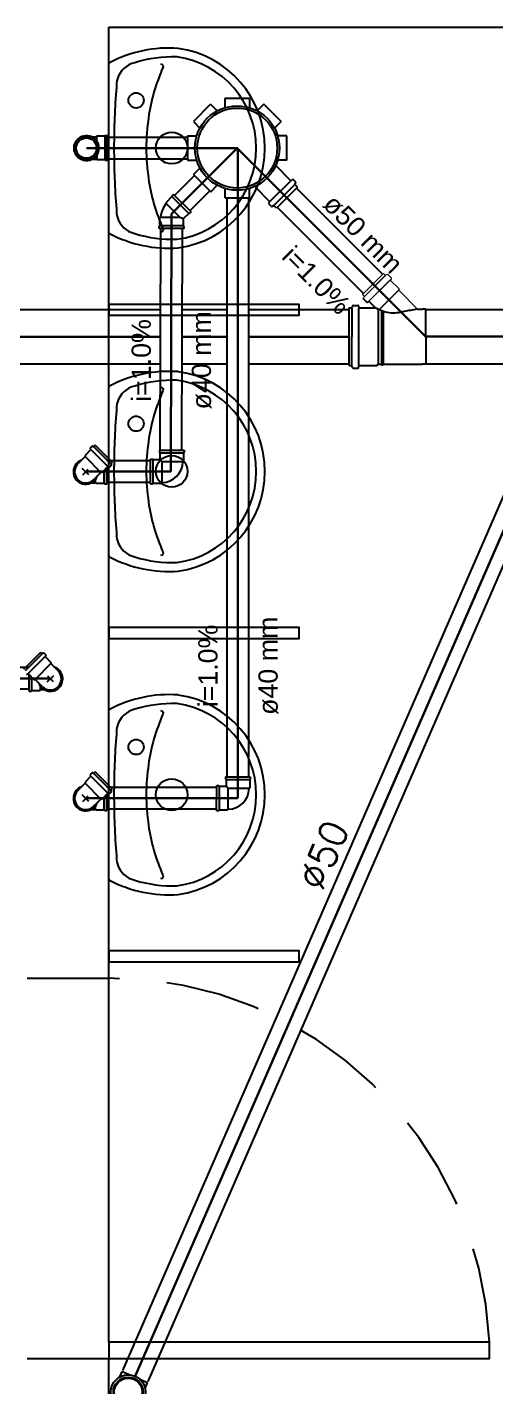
# Model space of a CAD drawing. Header units: millimetres. Extents: x 1111 to 1959, y -391 to -319.
# Drawn here: x 1412.912 to 1414.269, y -382.155 to -378.214 of the extents above; entities that cross this region are included whole.
import ezdxf
from ezdxf.enums import TextEntityAlignment as Align

# ---------------------------------------------------------------- set-up
doc = ezdxf.new("R2010")
doc.units = ezdxf.units.MM
doc.linetypes.add('HIDDEN', pattern=[0.375, 0.25, -0.125])
for name, color, linetype in [('ARQ-ALVENARIA', 4, 'Continuous'), ('ARQ-ESQ-02', 2, 'Continuous'), ('ARQ-PROJ-01', 1, 'HIDDEN'), ('CONEXAO_ESGOTO', 6, 'Continuous'), ('Texto-Tubos', 7, 'Continuous'), ('TigreCad', 2, 'Continuous'), ('Tinterno', 9, 'Continuous')]:
    doc.layers.add(name, color=color, linetype=linetype)
for name, color, linetype, lineweight in [('Simbolos', 7, 'Continuous', 20), ('TQ-Textos tubo', 7, 'Continuous', 20), ('TQ-Tubos detalhe', 1, 'Continuous', 30)]:
    doc.layers.add(name, color=color, linetype=linetype, lineweight=lineweight)
doc.styles.add('ARIAL', font='arial.ttf', dxfattribs={"height": 2})
doc.styles.add('TCTUBOS-TXT', font='txt.shx')

# ---------------------------------------------------------------- blocks, each defined once
blk = doc.blocks.new('01')
at = {"layer": 'ARQ-ALVENARIA', "color": 8}
for p, q in [((1148.674, -330.3613), (1148.674, -328.6113)), ((1148.674, -328.6113), (1151.674, -328.6113)), ((1148.674, -328.8338), (1148.674, -328.6788)), ((1148.674, -328.9888), (1148.674, -328.8338)), ((1148.674, -329.4288), (1148.674, -329.2738)), ((1148.674, -329.5838), (1148.674, -329.4288)), ((1148.674, -330.0238), (1148.674, -329.8688)), ((1148.674, -330.1788), (1148.674, -330.0238)), ((1148.524, -330.3613), (1148.674, -330.3613)), ((1148.674, -331.0313), (1148.674, -330.3613)), ((1148.524, -331.0613), (1148.674, -331.0613)), ((1148.674, -331.1613), (1148.674, -331.0613))]:
    blk.add_line(p, q, dxfattribs=at)
for points in [[(1148.6835, -328.8338, 0.019765), (1148.6879, -328.9455, 0.055725), (1148.6899, -328.9615, 0.26837), (1148.7218, -328.991, 0.08527), (1148.7994, -329.0015, 0.373975), (1148.9453, -328.8338, 0.373975), (1148.7994, -328.6661, 0.08527), (1148.7218, -328.6766, 0.26837), (1148.6899, -328.7061, 0.055725), (1148.6879, -328.7221, 0.019765)], [(1148.6835, -329.4288, 0.019765), (1148.6879, -329.5405, 0.055725), (1148.6899, -329.5565, 0.26837), (1148.7218, -329.586, 0.08527), (1148.7994, -329.5965, 0.373975), (1148.9453, -329.4288, 0.373975), (1148.7994, -329.2611, 0.08527), (1148.7218, -329.2716, 0.26837), (1148.6899, -329.3011, 0.055725), (1148.6879, -329.3171, 0.019765)], [(1148.6835, -330.0238, 0.019765), (1148.6879, -330.1355, 0.055725), (1148.6899, -330.1515, 0.26837), (1148.7218, -330.181, 0.08527), (1148.7994, -330.1915, 0.373975), (1148.9453, -330.0238, 0.373975), (1148.7994, -329.8561, 0.08527), (1148.7218, -329.8666, 0.26837), (1148.6899, -329.8961, 0.055725), (1148.6879, -329.9121, 0.019765)]]:
    blk.add_lwpolyline(points, format="xyb", close=True, dxfattribs=at)
for points in [[(1148.7689, -328.679, -0.557482), (1148.7735, -328.6857, 0.068592), (1148.747, -328.7779, 0.02486), (1148.7426, -328.8338, 0.02486), (1148.747, -328.8897, 0.068592), (1148.7735, -328.9818, -0.557482), (1148.7689, -328.9886)], [(1148.7689, -329.274, -0.557482), (1148.7735, -329.2807, 0.068592), (1148.747, -329.3729, 0.02486), (1148.7426, -329.4288, 0.02486), (1148.747, -329.4847, 0.068592), (1148.7735, -329.5768, -0.557482), (1148.7689, -329.5836)], [(1148.7689, -329.869, -0.557482), (1148.7735, -329.8757, 0.068592), (1148.747, -329.9679, 0.02486), (1148.7426, -330.0238, 0.02486), (1148.747, -330.0797, 0.068592), (1148.7735, -330.1718, -0.557482), (1148.7689, -330.1786)]]:
    blk.add_lwpolyline(points, format="xyb", dxfattribs=at)
for points in [[(1148.674, -329.1413), (1149.024, -329.1413), (1149.024, -329.1213), (1148.674, -329.1213)], [(1148.674, -329.7363), (1149.024, -329.7363), (1149.024, -329.7163), (1148.674, -329.7163)], [(1148.674, -330.3313), (1149.024, -330.3313), (1149.024, -330.3113), (1148.674, -330.3113)]]:
    blk.add_lwpolyline(points, close=True, dxfattribs=at)
for centre, radius in [((1148.7242, -328.746), 0.014), ((1148.7897, -328.8338), 0.0291), ((1148.7242, -329.341), 0.014), ((1148.7897, -329.4288), 0.0291), ((1148.7242, -329.936), 0.014), ((1148.7897, -330.0238), 0.0291)]:
    blk.add_circle(centre, radius, dxfattribs=at)
for centre, radius, start, end in [((1148.7848, -328.8851), 0.2355, 85.9061, 117.7353), ((1148.7759, -328.8338), 0.1853, 0, 82.0182), ((1148.6764, -328.6788), 0.00239, 117.7353, 180), ((1148.7759, -328.8338), 0.1853, 277.9818, 0), ((1148.6764, -328.9888), 0.00239, 180, 242.2647), ((1148.7848, -328.7825), 0.2355, 242.2647, 274.0939), ((1148.7848, -329.4801), 0.2355, 85.9061, 117.7353), ((1148.7759, -329.4288), 0.1853, 0, 82.0182), ((1148.6764, -329.2738), 0.00239, 117.7353, 180), ((1148.7759, -329.4288), 0.1853, 277.9818, 0), ((1148.6764, -329.5838), 0.00239, 180, 242.2647), ((1148.7848, -329.3775), 0.2355, 242.2647, 274.0939), ((1148.7848, -330.0751), 0.2355, 85.9061, 117.7353), ((1148.7759, -330.0238), 0.1853, 0, 82.0182), ((1148.6764, -329.8688), 0.00239, 117.7353, 180), ((1148.7759, -330.0238), 0.1853, 277.9818, 0), ((1148.6764, -330.1788), 0.00239, 180, 242.2647), ((1148.7848, -329.9725), 0.2355, 242.2647, 274.0939)]:
    blk.add_arc(centre, radius, start, end, dxfattribs=at)
at = {"layer": 'ARQ-ESQ-02', "color": 8}
blk.add_lwpolyline([(1148.674, -331.0613), (1149.374, -331.0613), (1149.374, -331.0313), (1148.674, -331.0313)], close=True, dxfattribs=at)
at = {"layer": 'ARQ-PROJ-01', "color": 8, "ltscale": 0.7}
blk.add_arc((1148.674, -331.062), 0.7007, 2.5089, 90, dxfattribs=at)
blk = doc.blocks.new('j9n40d')
at = {"layer": 'TigreCad'}
for p, q in [((0, 20.6), (9.8, 20.6)), ((9.8, 20.6), (17.8, 20.6)), ((19, 21.8), (17.8, 20.6)), ((34, 21.8), (19, 21.8)), ((19, -21.8), (19, 21.8)), ((35, 22.8), (34, 21.8)), ((35, 22.8), (35, -22.8)), ((39, 22.8), (35, 22.8)), ((39, 22.8), (39, -22.8)), ((0, -20.6), (9.8, -20.6)), ((9.8, -20.6), (17.8, -20.6)), ((19, -21.8), (17.8, -20.6)), ((34, -21.8), (19, -21.8)), ((35, -22.8), (34, -21.8)), ((39, -22.8), (35, -22.8))]:
    blk.add_line(p, q, dxfattribs=at)
for radius, start, end in [(22.8, 64.6232, 295.3768), (20.6, 90, 270)]:
    blk.add_arc((0, 0), radius, start, end, dxfattribs=at)
at = {"layer": 'Tinterno'}
for p, q in [((17.8, 20.6), (17.8, -20.6)), ((34, 21.8), (34, -21.8))]:
    blk.add_line(p, q, dxfattribs=at)
blk.add_arc((0, 0), 21.8, 70.9009, 289.0991, dxfattribs=at)
blk = doc.blocks.new('j9n40s')
at = {"layer": 'TigreCad'}
for p, q in [((9.8, 20.6), (17.8, 20.6)), ((19, 21.8), (17.8, 20.6)), ((17.8, 20.6), (17.8, 14.3)), ((19, 12.6), (19, 21.8)), ((34, 21.8), (19, 21.8)), ((35, 22.8), (34, 21.8)), ((39, 22.8), (35, 22.8)), ((35, 22.8), (35, -22.8)), ((39, 22.8), (39, -22.8)), ((9.8, -20.6), (17.8, -20.6)), ((17.8, -20.6), (17.8, -14.3)), ((19, -21.8), (17.8, -20.6)), ((19, -12.6), (19, -21.8)), ((34, -21.8), (19, -21.8)), ((35, -22.8), (34, -21.8)), ((39, -22.8), (35, -22.8))]:
    blk.add_line(p, q, dxfattribs=at)
for radius in [22.8, 20]:
    blk.add_circle((0, 0), radius, dxfattribs=at)
at = {"layer": 'Tinterno'}
blk.add_line((34, 21.8), (34, -21.8), dxfattribs=at)
blk.add_circle((0, 0), 18.8, dxfattribs=at)
blk = doc.blocks.new('j9n50s')
at = {"layer": 'TigreCad'}
for p, q in [((19.2, 25.4), (30.3, 25.4)), ((19.2, -25.4), (30.3, -25.4))]:
    blk.add_line(p, q, dxfattribs=at)
for radius in [31.8, 27.4]:
    blk.add_circle((0, 0), radius, dxfattribs=at)
at = {"layer": 'Tinterno'}
for p, q in [((30.3, 25.4), (30.3, 9.7)), ((30.3, -9.7), (30.3, -25.4))]:
    blk.add_line(p, q, dxfattribs=at)
blk.add_circle((0, 0), 25.6, dxfattribs=at)

msp = doc.modelspace()

# ---------------------------------------------------------------- linework, layer by layer
at = {"layer": 'CONEXAO_ESGOTO'}
msp.add_lwpolyline([(1413.995, -380.6344, 0, 0, 0), (1413.9262, -380.7761, 0.085, 0, 0), (1413.8437, -380.9461, 0, 0, 0)], format="xyseb", dxfattribs=at)
at = {"layer": 'Simbolos'}
for p, q in [((1413.8828, -378.9889), (1413.9439, -378.9279)), ((1413.8884, -378.9948), (1413.949, -378.9342)), ((1413.8887, -378.9944), (1413.9494, -378.9338)), ((1413.9017, -379.0082), (1413.9624, -378.9476)), ((1413.9021, -379.0078), (1413.9628, -378.9472)), ((1413.9439, -378.9279), (1413.9486, -378.9327)), ((1413.9549, -378.9307), (1413.9506, -378.933)), ((1413.9565, -378.9311), (1413.9664, -378.9405)), ((1413.9667, -378.9429), (1413.964, -378.946)), ((1413.964, -378.948), (1413.988, -378.972)), ((1413.8828, -378.9889), (1413.8876, -378.9937)), ((1413.8856, -379), (1413.888, -378.9956)), ((1413.9313, -379.033), (1413.9876, -378.9768)), ((1413.9316, -379.0327), (1413.988, -378.9764)), ((1413.988, -378.972), (1413.988, -378.9764)), ((1413.988, -378.9764), (1414.0423, -379.0311))]:
    msp.add_line(p, q, dxfattribs=at)
for centre, start, end in [((1413.9498, -378.9319), 224.978, 299.978), ((1413.9557, -378.9319), 44.978, 119.978), ((1413.9651, -378.9468), 139.978, 224.978), ((1413.9652, -378.9417), 319.978, 44.978), ((1413.8868, -378.9948), 329.978, 44.978)]:
    msp.add_arc(centre, 0.00157, start, end, dxfattribs=at)
at = {"layer": 'TigreCad'}
for p, q in [((1413.4431, -378.4377), (1413.393, -378.4878)), ((1413.4431, -378.4377), (1413.4623, -378.4569)), ((1413.5553, -378.4206), (1413.4846, -378.4207)), ((1413.4846, -378.4207), (1413.4846, -378.4474)), ((1413.5553, -378.4206), (1413.5553, -378.4474)), ((1413.5968, -378.4376), (1413.5776, -378.4568)), ((1413.6469, -378.4877), (1413.5968, -378.4376)), ((1413.393, -378.4878), (1413.4122, -378.507)), ((1413.6469, -378.4877), (1413.6277, -378.5069)), ((1413.1446, -378.5332), (1413.3761, -378.5332)), ((1413.3761, -378.5293), (1413.3761, -378.6)), ((1413.3761, -378.5293), (1413.4028, -378.5293)), ((1413.6639, -378.5291), (1413.6372, -378.5292)), ((1413.664, -378.5999), (1413.6639, -378.5291)), ((1413.1446, -378.5962), (1413.3761, -378.5962)), ((1413.3761, -378.6), (1413.4028, -378.6)), ((1413.664, -378.5999), (1413.6372, -378.5999)), ((1413.3931, -378.6415), (1413.4123, -378.6223)), ((1413.3931, -378.6415), (1413.4432, -378.6916)), ((1413.6746, -378.6583), (1413.6314, -378.6152)), ((1413.3386, -378.7017), (1413.396, -378.6443)), ((1413.4432, -378.6916), (1413.4624, -378.6724)), ((1413.4847, -378.7085), (1413.4847, -378.6818)), ((1413.5555, -378.7085), (1413.5554, -378.6818)), ((1413.6139, -378.719), (1413.5708, -378.6759)), ((1413.6148, -378.7199), (1413.6754, -378.6591)), ((1413.6262, -378.7313), (1413.6868, -378.6706)), ((1413.6946, -378.6783), (1413.634, -378.7391)), ((1413.6768, -378.6583), (1413.6802, -378.6555)), ((1413.6896, -378.6633), (1413.6821, -378.6558)), ((1413.6868, -378.6706), (1413.6899, -378.6653)), ((1413.6946, -378.6783), (1413.6868, -378.6706)), ((1413.692, -378.6811), (1413.9413, -378.9305)), ((1413.331, -378.7054), (1413.3143, -378.7221)), ((1413.3143, -378.7221), (1413.3143, -378.7248)), ((1413.3355, -378.6987), (1413.331, -378.7031)), ((1413.331, -378.7031), (1413.331, -378.7054)), ((1413.331, -378.7054), (1413.3795, -378.7538)), ((1413.3862, -378.7493), (1413.3355, -378.6987)), ((1413.3831, -378.7463), (1413.4405, -378.6889)), ((1413.4847, -378.7085), (1413.5555, -378.7085)), ((1413.4906, -380.3869), (1413.4906, -378.7078)), ((1413.5536, -380.3871), (1413.5536, -378.7078)), ((1413.6139, -378.7213), (1413.6111, -378.7246)), ((1413.3541, -378.7647), (1413.3143, -378.7248)), ((1413.3795, -378.7538), (1413.3644, -378.7688)), ((1413.3817, -378.7538), (1413.3795, -378.7538)), ((1413.3862, -378.7493), (1413.3817, -378.7538)), ((1413.6189, -378.7341), (1413.6114, -378.7266)), ((1413.6262, -378.7313), (1413.6209, -378.7344)), ((1413.634, -378.7391), (1413.6262, -378.7313)), ((1413.6363, -378.7367), (1413.8855, -378.9862)), ((1413.2943, -378.7917), (1413.296, -378.79)), ((1413.2943, -378.7978), (1413.2943, -378.7917)), ((1413.3661, -378.7978), (1413.2943, -378.7978)), ((1413.296, -378.7666), (1413.2979, -378.7647)), ((1413.296, -378.79), (1413.296, -378.7666)), ((1413.3644, -378.79), (1413.296, -378.79)), ((1413.2969, -379.4402), (1413.2985, -378.7978)), ((1413.2979, -378.7647), (1413.3541, -378.7647)), ((1413.3541, -378.7647), (1413.3586, -378.7663)), ((1413.3586, -378.7663), (1413.3644, -378.7688)), ((1413.3599, -379.4404), (1413.3615, -378.7978)), ((1413.3644, -378.79), (1413.3644, -378.7688)), ((1413.3661, -378.7917), (1413.3644, -378.79)), ((1413.3661, -378.7978), (1413.3661, -378.7917)), ((1412.7152, -379.0326), (1413.2979, -379.0326)), ((1413.3609, -379.0326), (1413.4906, -379.0326)), ((1413.5536, -379.0326), (1413.8442, -379.0326)), ((1413.8442, -379.1952), (1413.8443, -379.0275)), ((1413.8443, -379.0275), (1413.8513, -379.0275)), ((1413.8524, -379.1952), (1413.8525, -379.0275)), ((1413.8541, -379.0216), (1413.8529, -379.0263)), ((1413.8557, -379.0204), (1413.8702, -379.0204)), ((1413.8718, -379.022), (1413.8722, -379.0259)), ((1413.8725, -379.1952), (1413.8726, -379.0275)), ((1413.8738, -379.0275), (1413.9171, -379.0275)), ((1413.886, -379.0015), (1413.8955, -379.0114)), ((1413.9006, -379.0094), (1413.8978, -379.0118)), ((1413.9026, -379.0094), (1413.9179, -379.0248)), ((1413.9281, -379.0315), (1413.9281, -379.1909)), ((1413.938, -379.0354), (1413.9379, -379.1909)), ((1413.9431, -379.0374), (1413.943, -379.1909)), ((1414.0423, -379.0311), (1414.0565, -379.0311)), ((1414.0659, -379.0311), (1414.0565, -379.0311)), ((1414.0659, -379.1111), (1414.0659, -379.0311)), ((1414.0659, -379.0323), (1415.9387, -379.0323)), ((1414.0659, -379.1111), (1414.0659, -379.191)), ((1412.7152, -379.1901), (1413.2975, -379.1901)), ((1413.3605, -379.1901), (1413.4906, -379.1901)), ((1413.5536, -379.1901), (1413.8442, -379.1901)), ((1413.8442, -379.1952), (1413.8513, -379.1952)), ((1413.8737, -379.1952), (1413.9241, -379.1952)), ((1413.9241, -379.1952), (1413.9277, -379.1913)), ((1413.9245, -379.1949), (1413.9281, -379.1909)), ((1413.9281, -379.1909), (1413.9379, -379.1909)), ((1413.9379, -379.1909), (1413.9383, -379.1933)), ((1413.9383, -379.1933), (1413.943, -379.1933)), ((1413.943, -379.1909), (1414.0564, -379.191)), ((1413.943, -379.1909), (1413.943, -379.1933)), ((1414.0659, -379.191), (1414.0564, -379.191)), ((1414.0659, -379.1898), (1415.9387, -379.1898)), ((1414.4541, -379.1959), (1413.1878, -382.1079)), ((1414.5273, -379.2277), (1413.261, -382.1398)), ((1413.854, -379.2011), (1413.8529, -379.1964)), ((1413.8556, -379.2023), (1413.8702, -379.2023)), ((1413.8717, -379.2008), (1413.8721, -379.1968)), ((1413.0995, -379.4285), (1413.0941, -379.4338)), ((1413.1014, -379.4282), (1413.1036, -379.4294)), ((1413.1045, -379.4302), (1413.1537, -379.4795)), ((1413.1089, -379.4257), (1413.1056, -379.4291)), ((1413.1582, -379.475), (1413.1089, -379.4257)), ((1413.0582, -379.4797), (1413.0691, -379.4689)), ((1413.0691, -379.4689), (1413.0794, -379.4586)), ((1413.0953, -379.4394), (1413.0794, -379.4552)), ((1413.0794, -379.4552), (1413.0794, -379.4586)), ((1413.0794, -379.4586), (1413.1253, -379.5045)), ((1413.0941, -379.436), (1413.0956, -379.4374)), ((1413.0961, -379.4385), (1413.1454, -379.4878)), ((1413.1426, -379.4702), (1413.2689, -379.4702)), ((1413.2687, -379.5374), (1413.2689, -379.4658)), ((1413.2689, -379.4658), (1413.2752, -379.4658)), ((1413.2752, -379.4658), (1413.2767, -379.4674)), ((1413.2766, -379.5359), (1413.2767, -379.4674)), ((1413.2767, -379.4674), (1413.296, -379.4674)), ((1413.2945, -379.4402), (1413.3662, -379.4404)), ((1413.2945, -379.4402), (1413.2945, -379.4465)), ((1413.2945, -379.4465), (1413.2961, -379.4481)), ((1413.2961, -379.4481), (1413.296, -379.4674)), ((1413.3004, -379.4717), (1413.296, -379.4674)), ((1413.2961, -379.4481), (1413.3646, -379.4483)), ((1413.3646, -379.4483), (1413.3645, -379.4719)), ((1413.3662, -379.4467), (1413.3646, -379.4483)), ((1413.3662, -379.4404), (1413.3662, -379.4467)), ((1413.0905, -379.5121), (1413.0713, -379.4928)), ((1413.0725, -379.5118), (1413.0886, -379.4956)), ((1413.1151, -379.5148), (1413.1253, -379.5045)), ((1413.1287, -379.5045), (1413.1253, -379.5045)), ((1413.1445, -379.4887), (1413.1287, -379.5045)), ((1413.1345, -379.5371), (1413.1348, -379.4984)), ((1413.1426, -379.5385), (1413.1426, -379.4906)), ((1413.1479, -379.4898), (1413.1465, -379.4884)), ((1413.1554, -379.4845), (1413.1501, -379.4898)), ((1413.1557, -379.4825), (1413.1546, -379.4803)), ((1413.1582, -379.475), (1413.1549, -379.4784)), ((1413.3023, -379.4737), (1413.3004, -379.4717)), ((1413.3022, -379.5339), (1413.3023, -379.4737)), ((1413.3626, -379.4739), (1413.3023, -379.4737)), ((1413.3645, -379.4719), (1413.3626, -379.4739)), ((1413.0964, -379.5352), (1413.1092, -379.5352)), ((1413.1042, -379.5257), (1413.1151, -379.5148)), ((1413.1092, -379.5352), (1413.1092, -379.5251)), ((1413.1112, -379.5371), (1413.1092, -379.5352)), ((1413.1345, -379.5371), (1413.1112, -379.5371)), ((1413.1362, -379.5387), (1413.1345, -379.5371)), ((1413.1426, -379.5385), (1413.1362, -379.5387)), ((1413.1426, -379.5332), (1413.2687, -379.5332)), ((1413.2687, -379.5374), (1413.275, -379.5374)), ((1413.275, -379.5374), (1413.2766, -379.5359)), ((1413.2766, -379.5359), (1413.3002, -379.5359)), ((1413.3002, -379.5359), (1413.3022, -379.5339)), ((1412.9017, -380.0749), (1412.951, -380.0257)), ((1412.9555, -380.0301), (1412.9062, -380.0794)), ((1412.9638, -380.0385), (1412.9146, -380.0877)), ((1412.9805, -380.0585), (1412.9346, -380.1045)), ((1412.951, -380.0257), (1412.9544, -380.029)), ((1412.9585, -380.0282), (1412.9563, -380.0293)), ((1412.9605, -380.0284), (1412.9658, -380.0338)), ((1412.9658, -380.036), (1412.9644, -380.0374)), ((1412.9646, -380.0393), (1412.9805, -380.0552)), ((1412.9805, -380.0552), (1412.9805, -380.0585)), ((1412.9908, -380.0688), (1412.9805, -380.0585)), ((1412.9173, -380.0702), (1411.1362, -380.0702)), ((1412.912, -380.0897), (1412.9134, -380.0883)), ((1412.9154, -380.0886), (1412.9313, -380.1045)), ((1412.9173, -380.1384), (1412.9173, -380.0905)), ((1412.9254, -380.137), (1412.9251, -380.0983)), ((1412.9694, -380.112), (1412.9886, -380.0928)), ((1412.9875, -380.1117), (1412.9713, -380.0955)), ((1413.0017, -380.0797), (1412.9908, -380.0688)), ((1412.9173, -380.1332), (1411.1362, -380.1332)), ((1412.9173, -380.1384), (1412.9237, -380.1387)), ((1412.9237, -380.1387), (1412.9254, -380.137)), ((1412.9254, -380.137), (1412.9488, -380.137)), ((1412.9313, -380.1045), (1412.9346, -380.1045)), ((1412.9449, -380.1148), (1412.9346, -380.1045)), ((1412.9557, -380.1256), (1412.9449, -380.1148)), ((1412.9488, -380.137), (1412.9507, -380.1351)), ((1412.9507, -380.1351), (1412.9507, -380.1251)), ((1412.9635, -380.1351), (1412.9507, -380.1351)), ((1413.0995, -380.3752), (1413.0941, -380.3805)), ((1413.1014, -380.3749), (1413.1036, -380.376)), ((1413.1045, -380.3769), (1413.1537, -380.4261)), ((1413.1089, -380.3724), (1413.1056, -380.3757)), ((1413.1582, -380.4217), (1413.1089, -380.3724)), ((1413.0582, -380.4264), (1413.0691, -380.4156)), ((1413.0691, -380.4156), (1413.0794, -380.4053)), ((1413.0953, -380.386), (1413.0794, -380.4019)), ((1413.0794, -380.4019), (1413.0794, -380.4053)), ((1413.0794, -380.4053), (1413.1253, -380.4512)), ((1413.0941, -380.3827), (1413.0956, -380.3841)), ((1413.0961, -380.3852), (1413.1454, -380.4345)), ((1413.1426, -380.4169), (1413.4606, -380.4169)), ((1413.4605, -380.4841), (1413.4606, -380.4124)), ((1413.4606, -380.4124), (1413.4669, -380.4124)), ((1413.4669, -380.4124), (1413.4685, -380.414)), ((1413.4684, -380.4825), (1413.4685, -380.414)), ((1413.4685, -380.414), (1413.4878, -380.4141)), ((1413.4863, -380.3869), (1413.558, -380.3871)), ((1413.4863, -380.3869), (1413.4863, -380.3932)), ((1413.4863, -380.3932), (1413.4878, -380.3948)), ((1413.4878, -380.3948), (1413.5563, -380.3949)), ((1413.4878, -380.3948), (1413.4878, -380.4141)), ((1413.4921, -380.4184), (1413.4878, -380.4141)), ((1413.5579, -380.3934), (1413.5563, -380.3949)), ((1413.5563, -380.3949), (1413.5563, -380.4186)), ((1413.558, -380.3871), (1413.5579, -380.3934)), ((1413.0905, -380.4587), (1413.0713, -380.4395)), ((1413.0725, -380.4584), (1413.0886, -380.4423)), ((1413.1151, -380.4615), (1413.1253, -380.4512)), ((1413.1287, -380.4512), (1413.1253, -380.4512)), ((1413.1445, -380.4353), (1413.1287, -380.4512)), ((1413.1345, -380.4838), (1413.1348, -380.4451)), ((1413.1426, -380.4851), (1413.1426, -380.4373)), ((1413.1479, -380.4364), (1413.1465, -380.4351)), ((1413.1554, -380.4312), (1413.1501, -380.4364)), ((1413.1557, -380.4292), (1413.1546, -380.427)), ((1413.1582, -380.4217), (1413.1549, -380.425)), ((1413.4941, -380.4204), (1413.4921, -380.4184)), ((1413.4939, -380.4806), (1413.4941, -380.4204)), ((1413.5543, -380.4205), (1413.4941, -380.4204)), ((1413.5563, -380.4186), (1413.5543, -380.4205)), ((1413.0964, -380.4818), (1413.1092, -380.4818)), ((1413.1042, -380.4723), (1413.1151, -380.4615)), ((1413.1092, -380.4818), (1413.1092, -380.4718)), ((1413.1112, -380.4838), (1413.1092, -380.4818)), ((1413.1345, -380.4838), (1413.1112, -380.4838)), ((1413.1362, -380.4854), (1413.1345, -380.4838)), ((1413.1426, -380.4851), (1413.1362, -380.4854)), ((1413.1426, -380.4799), (1413.4605, -380.4799)), ((1413.4605, -380.4841), (1413.4668, -380.4841)), ((1413.4668, -380.4841), (1413.4684, -380.4825)), ((1413.4684, -380.4825), (1413.492, -380.4826)), ((1413.492, -380.4826), (1413.4939, -380.4806))]:
    msp.add_line(p, q, dxfattribs=at)
for radius in [0.1224, 0.1158]:
    msp.add_circle((1413.52, -378.5646), radius, dxfattribs=at)
for centre, radius, start, end in [((1413.6757, -378.6572), 0.00157, 225.0347, 310.0347), ((1413.681, -378.6569), 0.00157, 45.0347, 130.0347), ((1413.6888, -378.6703), 0.00157, 150.0347, 225.0347), ((1413.6885, -378.6644), 0.00157, 330.0347, 45.0347), ((1413.6128, -378.7202), 0.00157, 320.0347, 45.0347), ((1413.3884, -378.7789), 0.092, 143.9327, 171.067), ((1413.6125, -378.7254), 0.00157, 140.0347, 225.0347), ((1413.6201, -378.733), 0.00157, 225.0347, 300.0347), ((1413.6259, -378.7332), 0.00157, 45.0347, 120.0347), ((1413.8514, -379.0259), 0.00157, 269.978, 344.978), ((1413.8557, -379.022), 0.00157, 89.978, 164.978), ((1413.8703, -379.022), 0.00157, 4.978, 89.978), ((1413.8738, -379.0259), 0.00157, 184.978, 269.978), ((1413.8868, -379.0007), 0.00157, 149.978, 224.978), ((1413.8966, -379.0102), 0.00157, 224.978, 309.978), ((1413.9014, -379.0106), 0.00157, 44.978, 129.978), ((1413.9171, -379.0259), 0.00157, 269.978, 44.978), ((1413.9801, -378.9224), 0.1205, 239.486, 260.527), ((1413.9723, -378.9358), 0.1062, 263.533, 287.845), ((1413.9016, -378.357), 0.6878, 278.621, 281.709), ((1414.0423, -379.0295), 0.00157, 214.246, 269.978), ((1413.8513, -379.1968), 0.00157, 14.978, 89.978), ((1413.8737, -379.1968), 0.00157, 89.978, 174.978), ((1413.8556, -379.2007), 0.00157, 194.978, 269.978), ((1413.8702, -379.2008), 0.00157, 269.978, 354.978), ((1413.1006, -379.4296), 0.00157, 60, 135), ((1413.1045, -379.428), 0.00157, 240, 315), ((1413.0813, -379.5028), 0.0359, 109.623, 340.3768), ((1413.0813, -379.5028), 0.0359, 109.623, 295.3768), ((1413.0953, -379.4349), 0.00157, 135, 220), ((1413.0941, -379.4383), 0.00157, 315, 40), ((1413.0813, -379.5028), 0.0324, 135, 315), ((1413.1456, -379.4898), 0.00157, 50, 135), ((1413.149, -379.4887), 0.00157, 230, 315), ((1413.156, -379.4795), 0.00157, 135, 210), ((1413.1543, -379.4834), 0.00157, 315, 30), ((1413.3008, -379.4721), 0.0621, 271.33, 358.3833), ((1412.9555, -380.0279), 0.00157, 225, 300), ((1412.9594, -380.0296), 0.00157, 45, 120), ((1412.9658, -380.0382), 0.00157, 140, 225), ((1412.9646, -380.0349), 0.00157, 320, 45), ((1412.9109, -380.0886), 0.00157, 225, 310), ((1412.9143, -380.0897), 0.00157, 45, 130), ((1412.9786, -380.1028), 0.0359, 199.6232, 70.377), ((1412.9786, -380.1028), 0.0324, 225, 45), ((1412.9786, -380.1028), 0.0359, 244.6232, 70.377), ((1413.1006, -380.3763), 0.00157, 60, 135), ((1413.1045, -380.3746), 0.00157, 240, 315), ((1413.0813, -380.4495), 0.0359, 109.623, 340.3768), ((1413.0813, -380.4495), 0.0359, 109.623, 295.3768), ((1413.0953, -380.3816), 0.00157, 135, 220), ((1413.0941, -380.3849), 0.00157, 315, 40), ((1413.0813, -380.4495), 0.0324, 135, 315), ((1413.1456, -380.4364), 0.00157, 50, 135), ((1413.149, -380.4353), 0.00157, 230, 315), ((1413.156, -380.4261), 0.00157, 135, 210), ((1413.1543, -380.43), 0.00157, 315, 30), ((1413.4925, -380.4188), 0.0621, 271.33, 358.3833)]:
    msp.add_arc(centre, radius, start, end, dxfattribs=at)
at = {"layer": 'TQ-Tubos detalhe'}
for p, q in [((1413.0833, -378.5647), (1413.5221, -378.5647)), ((1413.3301, -378.7548), (1413.5202, -378.5647)), ((1413.52, -378.5646), (1414.0658, -379.1111)), ((1413.5221, -380.4484), (1413.5221, -378.5647)), ((1413.3282, -379.5017), (1413.3301, -378.7548)), ((1412.6683, -379.1114), (1413.2977, -379.1114)), ((1413.2248, -382.124), (1414.5355, -379.1111)), ((1413.3607, -379.1114), (1413.4906, -379.1114)), ((1413.5536, -379.1114), (1413.8442, -379.1114)), ((1414.0658, -379.1111), (1416.2206, -379.1111)), ((1413.0813, -379.5017), (1413.3282, -379.5017)), ((1412.9786, -380.1017), (1411.0931, -380.1017)), ((1413.0813, -380.4484), (1413.5221, -380.4484))]:
    msp.add_line(p, q, dxfattribs=at)

# ---------------------------------------------------------------- block references
at = {"xscale": 1.574902874475, "yscale": 1.574902874475, "zscale": 1.574902874475}
msp.add_blockref('01', (-395.9019, 139.3166), dxfattribs=at)
at = {"layer": 'TigreCad', "xscale": 0.001574902874475, "yscale": 0.001574902874475, "zscale": 0.001574902874475}
for name in ['j9n40d', 'j9n40s']:
    msp.add_blockref(name, (1413.0833, -378.5647), dxfattribs=at)
at = {"layer": 'TigreCad', "xscale": 0.001574902874475, "yscale": 0.001574902874475, "zscale": 0.001574902874475, "rotation": 66.01863800670336}
msp.add_blockref('j9n50s', (1413.2044, -382.1698), dxfattribs=at)

# ---------------------------------------------------------------- texts
at = {"layer": 'Texto-Tubos', "style": 'TCTUBOS-TXT'}
msp.add_text('%%C50', height=0.07875, rotation=66.498, dxfattribs=at).set_placement((1413.8063, -380.6294), align=Align.CENTER)
at = {"layer": 'TQ-Textos tubo', "char_height": 0.05559, "width": 0.400277, "line_spacing_factor": 0.798, "style": 'ARIAL'}
for s, insert, attachment_point, rotation in [('ø50 mm', (1413.8643, -378.8336), 8, 314.9657), ('i=1.0%', (1413.7296, -378.9678), 8, 314.9657), ('i=1.0%', (1413.2143, -379.1803), 2, 90.1432), ('ø40 mm', (1413.3883, -379.1799), 2, 90.1432), ('ø40 mm', (1413.5814, -380.0652), 2, 90.1432), ('i=1.0%', (1413.4074, -380.0656), 2, 90.1432)]:
    msp.add_mtext(s, dxfattribs=dict(at, insert=insert, attachment_point=attachment_point, rotation=rotation))

doc.saveas('drawing.dxf')
